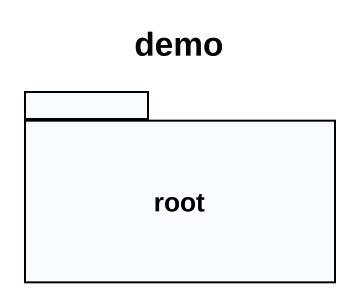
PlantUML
@startuml
title demo
package root {
}
@enduml
